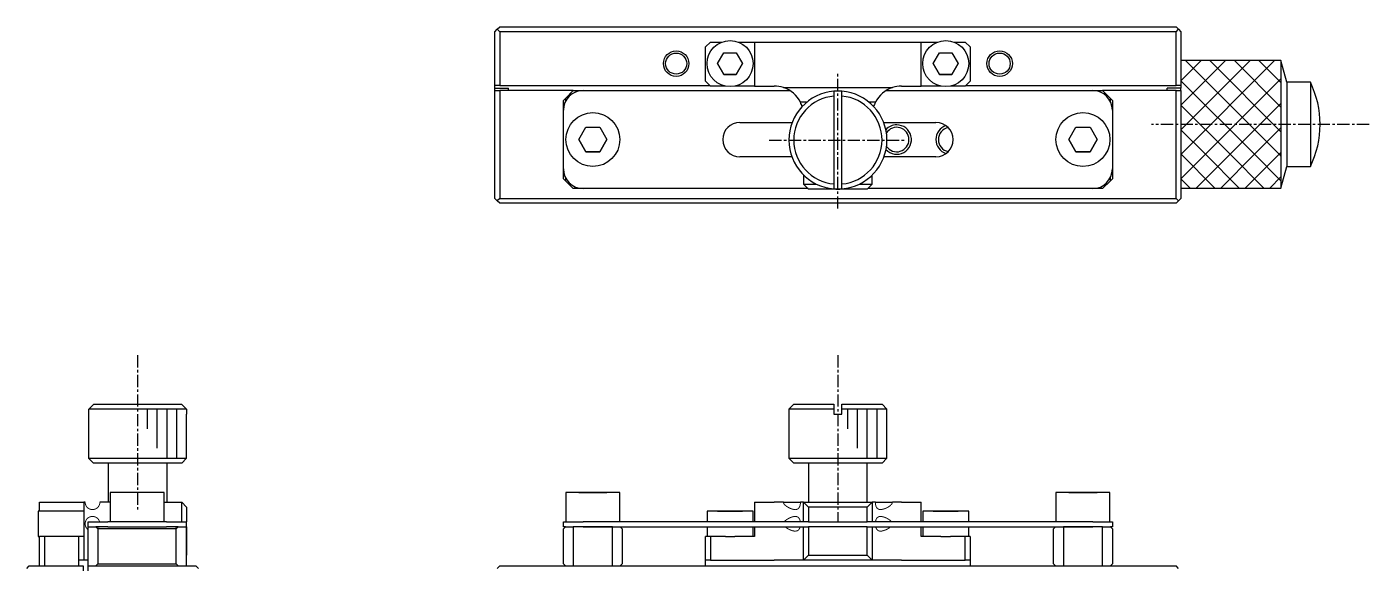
# Model space of a CAD drawing. Extents: x 10 to 366, y 10 to 236.
# Drawn here: x 76.2 to 213.2, y 180.9 to 236 of the extents above; entities that cross this region are included whole.
import ezdxf

# ---------------------------------------------------------------- set-up
doc = ezdxf.new("R2010")
doc.units = 0
doc.linetypes.add('CENTER', pattern=[2, 1.25, -0.25, 0.25, -0.25])
doc.layers.get('0').update_dxf_attribs({"linetype": 'CONTINUOUS'})
doc.layers.add('CENTER', color=1, linetype='CENTER')

msp = doc.modelspace()

# ---------------------------------------------------------------- linework, layer by layer
at = {"color": 7, "linetype": 'CONTINUOUS'}
for p, q in [((123.994926, 235.5), (124.244926, 235.75)), ((124.244926, 235.75), (124.494926, 236)), ((124.244926, 235.75), (124.494926, 235.5)), ((124.494926, 236), (193.494926, 236)), ((193.494926, 236), (193.744926, 235.75)), ((193.494926, 235.5), (193.744926, 235.75)), ((193.744926, 235.75), (193.994926, 235.5)), ((123.994926, 230), (123.994926, 235.5)), ((124.494926, 235.5), (124.494926, 230)), ((193.494926, 235.5), (124.494926, 235.5)), ((145.494926, 233.95), (145.994926, 234.45)), ((145.994926, 234.45), (147.16879, 234.45)), ((148.821062, 234.45), (150.494926, 234.45)), ((150.494926, 234.45), (167.494926, 234.45)), ((150.494926, 234.45), (150.494926, 229.95)), ((167.494926, 229.95), (167.494926, 234.45)), ((167.494926, 234.45), (169.16879, 234.45)), ((170.821062, 234.45), (171.994926, 234.45)), ((171.994926, 234.45), (172.494926, 233.95)), ((193.494926, 230), (193.494926, 235.5)), ((145.494926, 230.45), (145.494926, 233.95)), ((146.724755, 232.25), (147.359841, 233.35)), ((147.359841, 233.35), (148.630011, 233.35)), ((148.630011, 233.35), (149.265097, 232.25)), ((168.724755, 232.25), (169.359841, 233.35)), ((169.359841, 233.35), (170.630011, 233.35)), ((170.630011, 233.35), (171.265097, 232.25)), ((172.494926, 233.95), (172.494926, 230.45)), ((147.359841, 231.15), (146.724755, 232.25)), ((146.724755, 232.25), (147.359841, 231.15)), ((149.265097, 232.25), (148.630011, 231.15)), ((148.630011, 231.15), (149.265097, 232.25)), ((169.359841, 231.15), (168.724755, 232.25)), ((168.724755, 232.25), (169.359841, 231.15)), ((171.265097, 232.25), (170.630011, 231.15)), ((170.630011, 231.15), (171.265097, 232.25)), ((204.784421, 230.35), (204.194933, 232.549999)), ((145.994926, 229.95), (145.494926, 230.45)), ((148.630011, 231.15), (147.359841, 231.15)), ((147.359841, 231.15), (148.630011, 231.15)), ((170.630011, 231.15), (169.359841, 231.15)), ((169.359841, 231.15), (170.630011, 231.15)), ((172.494926, 230.45), (171.994926, 229.95)), ((204.784421, 230.35), (204.784421, 221.75)), ((207.194932, 230.35), (204.784421, 230.35)), ((207.194932, 230.35), (207.194932, 221.75)), ((124.494926, 230), (123.994926, 230)), ((123.994926, 229.75), (123.994926, 230)), ((123.994926, 229.75), (125.394926, 229.75)), ((123.994926, 229.5), (123.994926, 229.75)), ((123.994926, 218.5), (123.994926, 229.5)), ((123.994926, 229.5), (124.494926, 229.5)), ((124.494926, 230), (145.944926, 230)), ((124.494926, 229.5), (124.494926, 218.5)), ((131.994926, 229.5), (124.494926, 229.5)), ((125.394926, 229.5), (125.394926, 229.75)), ((130.994926, 228.5), (131.194926, 228.7)), ((131.994926, 229.5), (131.194926, 228.7)), ((131.194926, 228.7), (131.194926, 228.37178)), ((131.994926, 229.5), (132.994926, 229.5)), ((132.994926, 229.5), (154.075172, 229.5)), ((147.512743, 229.95), (145.994926, 229.95)), ((150.494926, 229.95), (148.477109, 229.95)), ((150.494926, 229.95), (152.494926, 229.95)), ((153.431676, 229.8), (164.558176, 229.8)), ((158.594926, 229.433974), (158.594926, 228.932187)), ((158.594926, 228.932187), (158.594926, 219.967813)), ((159.394926, 228.932187), (159.394926, 229.433974)), ((159.394926, 219.967813), (159.394926, 228.932187)), ((163.914943, 229.5), (184.994926, 229.5)), ((165.494926, 229.95), (167.494926, 229.95)), ((169.512743, 229.95), (167.494926, 229.95)), ((171.994926, 229.95), (170.477109, 229.95)), ((172.044926, 230), (193.494926, 230)), ((184.994926, 229.5), (185.994926, 229.5)), ((186.794926, 228.7), (185.994926, 229.5)), ((193.494926, 229.5), (185.994926, 229.5)), ((186.794926, 228.37178), (186.794926, 228.7)), ((186.794926, 228.7), (186.994926, 228.5)), ((193.994926, 229.75), (192.594926, 229.75)), ((192.594926, 229.5), (192.594926, 229.75)), ((193.994926, 230), (193.494926, 230)), ((193.494926, 218.5), (193.494926, 229.5)), ((193.494926, 229.5), (193.994926, 229.5)), ((193.994926, 230), (193.994926, 229.75)), ((193.994926, 229.5), (193.994926, 229.75)), ((193.994926, 229.5), (193.994926, 218.5)), ((130.994926, 227.5), (130.994926, 228.5)), ((130.994926, 221.5), (130.994926, 227.5)), ((155.804707, 228.3), (155.174012, 228.3)), ((162.81584, 228.3), (162.185145, 228.3)), ((186.994926, 228.5), (186.994926, 227.5)), ((186.994926, 227.5), (186.994926, 221.5)), ((148.994926, 226.25), (154.330164, 226.25)), ((163.659687, 226.25), (168.994926, 226.25)), ((132.55155, 224.5), (133.273238, 225.75)), ((133.273238, 225.75), (134.716614, 225.75)), ((134.716614, 225.75), (135.438302, 224.5)), ((182.55155, 224.5), (183.273238, 225.75)), ((183.273238, 225.75), (184.716614, 225.75)), ((184.716614, 225.75), (185.438302, 224.5)), ((133.273238, 223.25), (132.55155, 224.5)), ((132.55155, 224.5), (133.273238, 223.25)), ((134.716614, 223.25), (133.273238, 223.25)), ((133.273238, 223.25), (134.716614, 223.25)), ((135.438302, 224.5), (134.716614, 223.25)), ((134.716614, 223.25), (135.438302, 224.5)), ((183.273238, 223.25), (182.55155, 224.5)), ((182.55155, 224.5), (183.273238, 223.25)), ((184.716614, 223.25), (183.273238, 223.25)), ((183.273238, 223.25), (184.716614, 223.25)), ((185.438302, 224.5), (184.716614, 223.25)), ((184.716614, 223.25), (185.438302, 224.5)), ((154.292799, 222.75), (148.994926, 222.75)), ((168.994926, 222.75), (163.697053, 222.75)), ((130.994926, 220.5), (130.994926, 221.5)), ((131.194926, 220.3), (130.994926, 220.5)), ((131.194926, 220.62822), (131.194926, 220.3)), ((155.494926, 220.879286), (155.494926, 219.95)), ((162.494926, 219.95), (162.494926, 220.879286)), ((186.794926, 220.3), (186.794926, 220.62822)), ((186.994926, 220.5), (186.794926, 220.3)), ((186.994926, 221.5), (186.994926, 220.5)), ((204.194933, 219.550001), (204.784421, 221.75)), ((204.784421, 221.75), (207.194932, 221.75)), ((131.194926, 220.3), (131.994926, 219.5)), ((132.994926, 219.5), (131.994926, 219.5)), ((155.944926, 219.5), (132.994926, 219.5)), ((155.994926, 219.45), (155.494926, 219.95)), ((155.494926, 219.95), (156.815476, 219.95)), ((158.994926, 219.45), (155.994926, 219.45)), ((158.594926, 219.967813), (158.594926, 219.466026)), ((161.994926, 219.45), (158.994926, 219.45)), ((159.394926, 219.466026), (159.394926, 219.967813)), ((161.174375, 219.95), (162.494926, 219.95)), ((162.494926, 219.95), (161.994926, 219.45)), ((184.994926, 219.5), (162.044926, 219.5)), ((185.994926, 219.5), (184.994926, 219.5)), ((185.994926, 219.5), (186.794926, 220.3)), ((124.244926, 218.25), (123.994926, 218.5)), ((124.494926, 218.5), (124.244926, 218.25)), ((124.494926, 218), (124.244926, 218.25)), ((124.494926, 218.5), (193.494926, 218.5)), ((193.494926, 218), (124.494926, 218)), ((193.744926, 218.25), (193.494926, 218.5)), ((193.744926, 218.25), (193.494926, 218)), ((193.994926, 218.5), (193.744926, 218.25)), ((82.566026, 197), (83.067813, 197.5)), ((83.067813, 197.5), (92.032187, 197.5)), ((92.032187, 197.5), (92.533974, 197)), ((154.494926, 197.5), (153.994926, 197)), ((154.494926, 197.5), (158.594926, 197.5)), ((154.494926, 197.5), (158.594926, 197.5)), ((158.594926, 197.5), (158.594926, 197)), ((159.394926, 197.5), (163.494926, 197.5)), ((159.394926, 197.5), (163.494926, 197.5)), ((159.394926, 197), (159.394926, 197.5)), ((163.994926, 197), (163.494926, 197.5)), ((82.55, 196.5), (82.566026, 196.5)), ((82.55, 196.5), (82.55, 192)), ((82.566026, 196.5), (82.566026, 197)), ((92.533974, 197), (82.566026, 197)), ((92.533974, 197), (92.533974, 196.5)), ((92.533974, 196.5), (92.55, 196.5)), ((92.55, 192), (92.55, 196.5)), ((158.594926, 197), (153.994926, 197)), ((153.994926, 197), (153.994926, 192)), ((158.594926, 197), (158.594926, 196.5)), ((158.594926, 196.5), (159.394926, 196.5)), ((158.594926, 196.5), (159.394926, 196.5)), ((163.994926, 197), (159.394926, 197)), ((159.394926, 196.5), (159.394926, 197)), ((163.994926, 192), (163.994926, 197)), ((82.55, 192), (92.55, 192)), ((82.55, 192), (83.05, 191.5)), ((92.05, 191.5), (92.55, 192)), ((153.994926, 192), (163.994926, 192)), ((153.994926, 192), (154.494926, 191.5)), ((163.494926, 191.5), (163.994926, 192)), ((92.05, 191.5), (83.05, 191.5)), ((84.55, 191.5), (84.55, 187.5)), ((90.55, 187.5), (90.55, 191.5)), ((163.494926, 191.5), (154.494926, 191.5)), ((155.994926, 191.5), (155.994926, 187.5)), ((161.994926, 187.5), (161.994926, 191.5)), ((90.25, 188.5), (84.75, 188.5)), ((84.75, 188.5), (84.75, 185.5)), ((90.25, 185.5), (90.25, 188.5)), ((133.994926, 188.5), (131.244926, 188.5)), ((136.744926, 188.5), (131.244926, 188.5)), ((131.244926, 188.5), (131.244926, 185.5)), ((133.273238, 188.5), (132.55155, 188.5)), ((132.55155, 188.5), (133.273238, 188.5)), ((134.716614, 188.5), (133.273238, 188.5)), ((133.273238, 188.5), (134.716614, 188.5)), ((136.744926, 188.5), (133.994926, 188.5)), ((135.438302, 188.5), (134.716614, 188.5)), ((134.716614, 188.5), (135.438302, 188.5)), ((136.744926, 185.5), (136.744926, 188.5)), ((183.994926, 188.5), (181.244926, 188.5)), ((186.744926, 188.5), (181.244926, 188.5)), ((181.244926, 188.5), (181.244926, 185.5)), ((183.273238, 188.5), (182.55155, 188.5)), ((182.55155, 188.5), (183.273238, 188.5)), ((184.716614, 188.5), (183.273238, 188.5)), ((183.273238, 188.5), (184.716614, 188.5)), ((186.744926, 188.5), (183.994926, 188.5)), ((185.438302, 188.5), (184.716614, 188.5)), ((184.716614, 188.5), (185.438302, 188.5)), ((186.744926, 185.5), (186.744926, 188.5)), ((82.1, 186.6), (77.4, 186.6)), ((77.4, 186.6), (77.4, 184)), ((77.55, 187.5), (82.05, 187.5)), ((77.55, 186.6), (77.55, 187.5)), ((82.05, 187.5), (82.05, 186.6)), ((82.2, 187.5), (82.05, 187.5)), ((82.1, 184), (82.1, 186.6)), ((84.75, 187.5), (83.7, 187.5)), ((90.25, 187.5), (92.05, 187.5)), ((92.05, 185.5), (92.05, 187.5)), ((92.55, 187), (92.05, 187.5)), ((92.55, 187), (92.55, 185.5)), ((147.994926, 186.6), (145.644926, 186.6)), ((150.344926, 186.6), (145.644926, 186.6)), ((145.644926, 186.6), (145.644926, 185.5)), ((147.359841, 186.6), (146.724755, 186.6)), ((146.724755, 186.6), (147.359841, 186.6)), ((148.630011, 186.6), (147.359841, 186.6)), ((147.359841, 186.6), (148.630011, 186.6)), ((150.344926, 186.6), (147.994926, 186.6)), ((149.265097, 186.6), (148.630011, 186.6)), ((148.630011, 186.6), (149.265097, 186.6)), ((150.344926, 185.5), (150.344926, 186.6)), ((150.494926, 187.5), (150.494926, 185.5)), ((150.494926, 187.5), (152.494926, 187.5)), ((153.431676, 187.5), (152.494926, 187.5)), ((153.431676, 187.5), (155.174012, 187.5)), ((155.494926, 187.5), (155.174012, 187.5)), ((155.494926, 185.5), (155.494926, 187.5)), ((155.994926, 187), (155.494926, 187.5)), ((155.494926, 187.5), (157.744926, 187.5)), ((155.994926, 187), (155.994926, 185.5)), ((161.994926, 187), (155.994926, 187)), ((157.744926, 187.5), (160.244926, 187.5)), ((160.244926, 187.5), (162.494926, 187.5)), ((162.494926, 187.5), (161.994926, 187)), ((161.994926, 185.5), (161.994926, 187)), ((162.494926, 187.5), (162.494926, 185.5)), ((162.81584, 187.5), (162.494926, 187.5)), ((162.81584, 187.5), (164.558176, 187.5)), ((165.494926, 187.5), (164.558176, 187.5)), ((165.494926, 187.5), (167.494926, 187.5)), ((167.494926, 185.5), (167.494926, 187.5)), ((169.994926, 186.6), (167.644926, 186.6)), ((172.344926, 186.6), (167.644926, 186.6)), ((167.644926, 186.6), (167.644926, 185.5)), ((169.359841, 186.6), (168.724755, 186.6)), ((168.724755, 186.6), (169.359841, 186.6)), ((170.630011, 186.6), (169.359841, 186.6)), ((169.359841, 186.6), (170.630011, 186.6)), ((172.344926, 186.6), (169.994926, 186.6)), ((171.265097, 186.6), (170.630011, 186.6)), ((170.630011, 186.6), (171.265097, 186.6)), ((172.344926, 185.5), (172.344926, 186.6)), ((82.5, 185), (82.5, 185.5)), ((82.5, 185.5), (84.5, 185.5)), ((82.5, 181), (82.5, 185)), ((82.5, 185), (83.3, 185)), ((83.5, 184.8), (83.3, 185)), ((83.3, 185), (83.62822, 185)), ((83.637092, 185), (83.3, 185)), ((84.5, 185), (83.637092, 185)), ((90.5, 185.5), (84.5, 185.5)), ((84.5, 185), (90.5, 185)), ((90.5, 185.5), (92.5, 185.5)), ((91.37178, 185), (90.5, 185)), ((91.37178, 185), (91.7, 185)), ((91.7, 185), (91.37178, 185)), ((91.7, 185), (91.5, 184.8)), ((91.7, 185), (92.5, 185)), ((92.5, 185.5), (92.5, 185)), ((92.55, 185.5), (92.5, 185.5)), ((92.5, 185), (92.5, 181)), ((92.5, 185), (92.55, 185)), ((92.55, 185), (92.55, 182.1)), ((130.994926, 185), (130.994926, 185.5)), ((130.994926, 185.5), (132.994926, 185.5)), ((131.194926, 185), (130.994926, 184.8)), ((131.194926, 185), (130.994926, 185)), ((131.194926, 185), (131.994926, 185)), ((131.994926, 185), (131.994926, 181)), ((132.994926, 185), (131.994926, 185)), ((132.994926, 185), (131.994926, 185)), ((155.944926, 185.5), (132.994926, 185.5)), ((135.994926, 185), (132.994926, 185)), ((132.994926, 185), (135.994926, 185)), ((135.994926, 181), (135.994926, 185)), ((135.994926, 185), (155.944926, 185)), ((136.994926, 184.8), (136.794926, 185)), ((145.644926, 185), (145.644926, 184)), ((150.344926, 184), (150.344926, 185)), ((150.494926, 185), (150.494926, 184)), ((155.494926, 181.6), (155.494926, 185)), ((155.994926, 185.5), (155.944926, 185.5)), ((155.944926, 185), (155.994926, 185)), ((155.994926, 185.5), (161.994926, 185.5)), ((155.994926, 185), (155.994926, 182.1)), ((161.994926, 185), (155.994926, 185)), ((162.044926, 185.5), (161.994926, 185.5)), ((161.994926, 182.1), (161.994926, 185)), ((161.994926, 185), (162.044926, 185)), ((184.994926, 185.5), (162.044926, 185.5)), ((162.044926, 185), (181.994926, 185)), ((162.494926, 185), (162.494926, 181.6)), ((167.494926, 184), (167.494926, 185)), ((167.644926, 185), (167.644926, 184)), ((172.344926, 184), (172.344926, 185)), ((181.194926, 185), (180.994926, 184.8)), ((181.994926, 185), (181.994926, 181)), ((184.994926, 185), (181.994926, 185)), ((181.994926, 185), (184.994926, 185)), ((184.994926, 185.5), (186.994926, 185.5)), ((185.994926, 185), (184.994926, 185)), ((185.994926, 185), (184.994926, 185)), ((185.994926, 181), (185.994926, 185)), ((185.994926, 185), (186.794926, 185)), ((186.994926, 184.8), (186.794926, 185)), ((186.994926, 185), (186.794926, 185)), ((186.994926, 185.5), (186.994926, 185)), ((77.4, 184), (77.55, 184)), ((77.55, 181), (77.55, 184)), ((78.05, 184), (77.55, 184)), ((78.05, 184), (78.05, 181)), ((81.55, 184), (78.05, 184)), ((81.55, 181.6), (81.55, 184)), ((82.05, 184), (81.55, 184)), ((82.05, 184), (82.1, 184)), ((82.05, 184), (82.05, 181.6)), ((91.5, 184.8), (83.5, 184.8)), ((83.5, 184.8), (83.5, 181.2)), ((91.5, 181.2), (91.5, 184.8)), ((130.994926, 181.2), (130.994926, 184.8)), ((136.994926, 184.8), (136.994926, 181.2)), ((145.494926, 181.6), (145.494926, 184)), ((145.994926, 184), (145.494926, 184)), ((145.994926, 184), (145.994926, 181.6)), ((147.512743, 184), (145.994926, 184)), ((147.512743, 184), (148.477109, 184)), ((150.494926, 184), (148.477109, 184)), ((169.512743, 184), (167.494926, 184)), ((169.512743, 184), (170.477109, 184)), ((171.994926, 184), (170.477109, 184)), ((171.994926, 181.6), (171.994926, 184)), ((172.494926, 184), (171.994926, 184)), ((172.494926, 184), (172.494926, 181.6)), ((180.994926, 181.2), (180.994926, 184.8)), ((186.994926, 184.8), (186.994926, 181.2)), ((76.25, 180.75), (76.5, 181)), ((76.5, 181), (82, 181)), ((81.55, 181), (81.55, 181.6)), ((82.05, 181.6), (81.55, 181.6)), ((82, 181), (82, 180.5)), ((82.5, 181.6), (82.05, 181.6)), ((82.5, 181), (93.5, 181)), ((82.5, 180.5), (82.5, 181)), ((83.3, 181), (83.5, 181.2)), ((83.5, 181.2), (91.5, 181.2)), ((91.5, 181.2), (91.7, 181)), ((92.5, 182.05), (92.55, 182.1)), ((93.5, 181), (93.75, 180.75)), ((124.494926, 181), (124.244926, 180.75)), ((124.494926, 181), (193.494926, 181)), ((130.994926, 181.2), (131.194926, 181)), ((136.794926, 181), (136.994926, 181.2)), ((145.994926, 181.6), (145.494926, 181.6)), ((145.494926, 181), (145.494926, 181.6)), ((145.994926, 181.6), (152.494926, 181.6)), ((155.494926, 181.6), (152.494926, 181.6)), ((155.494926, 181.6), (155.994926, 182.1)), ((162.494926, 181.6), (155.494926, 181.6)), ((155.994926, 182.1), (161.994926, 182.1)), ((161.994926, 182.1), (162.494926, 181.6)), ((165.494926, 181.6), (162.494926, 181.6)), ((165.494926, 181.6), (171.994926, 181.6)), ((172.494926, 181.6), (171.994926, 181.6)), ((172.494926, 181.6), (172.494926, 181)), ((180.994926, 181.2), (181.194926, 181)), ((186.794926, 181), (186.994926, 181.2)), ((193.744926, 180.75), (193.494926, 181))]:
    msp.add_line(p, q, dxfattribs=at)
at = {"color": 3, "linetype": 'CONTINUOUS'}
for p, q in [((193.994926, 235.5), (193.994926, 230)), ((204.194933, 232.549999), (193.994926, 232.549999)), ((193.994926, 230.494926), (196.049999, 232.549999)), ((193.994926, 227.994926), (198.549999, 232.549999)), ((193.994926, 225.494926), (201.049999, 232.549999)), ((194, 223), (203.549999, 232.549999)), ((194.450001, 232.549999), (204, 223)), ((196.950001, 232.549999), (204.194933, 225.305067)), ((199.450001, 232.549999), (204.194933, 227.805067)), ((201.950001, 232.549999), (204.194933, 230.305067)), ((204.194933, 232.549999), (204.194933, 219.550001)), ((193.994926, 230.505074), (201.5, 223)), ((196.5, 223), (204.194933, 230.694933)), ((193.994926, 228.005074), (199, 223)), ((199, 223), (204.194933, 228.194933)), ((193.994926, 225.505074), (196.5, 223)), ((201.5, 223), (204.194933, 225.694933)), ((193.994926, 223.005074), (194, 223)), ((193.994926, 222.994926), (194, 223)), ((193.994926, 220.494926), (196.5, 223)), ((194, 223), (197.449999, 219.550001)), ((195.550001, 219.550001), (199, 223)), ((196.5, 223), (199.949999, 219.550001)), ((198.050001, 219.550001), (201.5, 223)), ((199, 223), (202.449999, 219.550001)), ((200.550001, 219.550001), (204, 223)), ((201.5, 223), (204.194933, 220.305067)), ((204, 223), (204.194933, 223.194933)), ((204, 223), (204.194933, 222.805067)), ((193.994926, 220.505074), (194.949999, 219.550001)), ((203.050001, 219.550001), (204.194933, 220.694933)), ((193.994926, 219.550001), (204.194933, 219.550001)), ((88.55, 195), (88.55, 197)), ((89.55, 193), (89.55, 197)), ((90.55, 192), (90.55, 197)), ((91.55, 192), (91.55, 197)), ((159.994926, 195), (159.994926, 197)), ((160.994926, 193), (160.994926, 197)), ((161.994926, 192), (161.994926, 197)), ((162.994926, 192), (162.994926, 197))]:
    msp.add_line(p, q, dxfattribs=at)
at = {"color": 7, "linetype": 'CONTINUOUS', "const_width": 0.1}
msp.add_lwpolyline([(193.994926, 232.549999), (204.194933, 232.549999), (204.194933, 219.550001), (193.994926, 219.550001)], close=True, dxfattribs=at)
for points in [[(83.7, 187.5), (83.69955, 187.474056), (83.698204, 187.44814), (83.695966, 187.422313), (83.693112, 187.398589), (83.689507, 187.374988), (83.685162, 187.351552), (83.679444, 187.325615), (83.672824, 187.299941), (83.665326, 187.274591), (83.657217, 187.250314), (83.648311, 187.226393), (83.638634, 187.202876), (83.624022, 187.171073), (83.608041, 187.140163), (83.595314, 187.117811), (83.581895, 187.096011), (83.567825, 187.074803), (83.551811, 187.052425), (83.535102, 187.030793), (83.514562, 187.006272), (83.493181, 186.982842), (83.471055, 186.960554), (83.446273, 186.937673), (83.420783, 186.916165), (83.392997, 186.894812), (83.36462, 186.875028), (83.341323, 186.860183), (83.317751, 186.84635), (83.29397, 186.833528), (83.263711, 186.818762), (83.233271, 186.805552), (83.19904, 186.792555), (83.16458, 186.781352), (83.130199, 186.77197), (83.09557, 186.764263), (83.061192, 186.758288), (83.026746, 186.753937), (82.992691, 186.751216), (82.958912, 186.750053), (82.914876, 186.750823), (82.871546, 186.754115), (82.829268, 186.759781), (82.787621, 186.767789), (82.74716, 186.77795), (82.707491, 186.790289), (82.669099, 186.804591), (82.631822, 186.820837), (82.586696, 186.843867), (82.54344, 186.869754), (82.502332, 186.898258), (82.46292, 186.929689), (82.425715, 186.963693), (82.39031, 187.000749), (82.35719, 187.04057), (82.326199, 187.08362), (82.308865, 187.11084), (82.292368, 187.139414), (82.276786, 187.16942), (82.262122, 187.20113), (82.255195, 187.217607), (82.248537, 187.234577), (82.240033, 187.258235), (82.232084, 187.282975), (82.224759, 187.308882), (82.221305, 187.322507), (82.218042, 187.336485), (82.214986, 187.350822), (82.212322, 187.364617), (82.209865, 187.378788), (82.207635, 187.393304), (82.205653, 187.408135), (82.20394, 187.423249), (82.202516, 187.438617), (82.201625, 187.450687), (82.200922, 187.462906), (82.200413, 187.475229), (82.200104, 187.487609), (82.2, 187.5)], [(82.499957, 184.700032), (82.46688, 184.726331), (82.433649, 184.75605), (82.401984, 184.787965), (82.372076, 184.821979), (82.343416, 184.85891), (82.316633, 184.898321), (82.299699, 184.926348), (82.283662, 184.95576), (82.268574, 184.986696), (82.255613, 185.016577), (82.24356, 185.048121), (82.235977, 185.070493), (82.22889, 185.093838), (82.222362, 185.118221), (82.218989, 185.132299), (82.215823, 185.146752), (82.212884, 185.161582), (82.210803, 185.173165), (82.208872, 185.184986), (82.207102, 185.197031), (82.205506, 185.209288), (82.204379, 185.219076), (82.203369, 185.228988), (82.202479, 185.239074), (82.201718, 185.249264), (82.201081, 185.259755), (82.200587, 185.270324), (82.20024, 185.281037), (82.200045, 185.291789), (82.200003, 185.302206), (82.200106, 185.312618), (82.20036, 185.323206), (82.200761, 185.333757), (82.201307, 185.344243), (82.201993, 185.354635), (82.202833, 185.365126), (82.20381, 185.375499), (82.205242, 185.388521), (82.206875, 185.401317), (82.208711, 185.413975), (82.210725, 185.426384), (82.212953, 185.438786), (82.215343, 185.450926), (82.217897, 185.462868), (82.220596, 185.474556), (82.225953, 185.495598), (82.231734, 185.51587), (82.237901, 185.535411), (82.244414, 185.554261), (82.253809, 185.578966), (82.26377, 185.602642), (82.274256, 185.625377), (82.293739, 185.663114), (82.314676, 185.698641), (82.336998, 185.732153), (82.360637, 185.763844), (82.394986, 185.804454), (82.431765, 185.842168), (82.470924, 185.877049), (82.50527, 185.903917), (82.541264, 185.928836), (82.579111, 185.951876), (82.618618, 185.972819), (82.660546, 185.991894), (82.704168, 186.008567), (82.749794, 186.022785), (82.79707, 186.034243), (82.841956, 186.042177), (82.888149, 186.047445), (82.935518, 186.04986), (82.972617, 186.049657), (83.010337, 186.047566), (83.048571, 186.043493), (83.087207, 186.037343), (83.11711, 186.031146), (83.147164, 186.02362), (83.177484, 186.014668), (83.207839, 186.004286), (83.238747, 185.992188), (83.26954, 185.978523), (83.300364, 185.963132), (83.330886, 185.946085), (83.355053, 185.931214), (83.378905, 185.915257), (83.402524, 185.898098), (83.425702, 185.879834), (83.448835, 185.860057), (83.471371, 185.83914), (83.493403, 185.816926), (83.514685, 185.79359), (83.534477, 185.769985), (83.553433, 185.745385), (83.571632, 185.719611), (83.588849, 185.692902), (83.605444, 185.664544), (83.620874, 185.635303), (83.635206, 185.604945), (83.64823, 185.573817), (83.655065, 185.555701), (83.661446, 185.537371), (83.667381, 185.518779), (83.672842, 185.5)], [(154.637279, 186.05), (154.659287, 186.049657), (154.694867, 186.047566), (154.72971, 186.043493), (154.763724, 186.037343), (154.789252, 186.031146), (154.81424, 186.02362), (154.838787, 186.014668), (154.862719, 186.004286), (154.886445, 185.992188), (154.909458, 185.978523), (154.931886, 185.963132), (154.953513, 185.946085), (154.970235, 185.931214), (154.986399, 185.915257), (155.00208, 185.898098), (155.017158, 185.879834), (155.031906, 185.860057), (155.04599, 185.83914), (155.059493, 185.816926), (155.07229, 185.79359), (155.083978, 185.769985), (155.094981, 185.745385), (155.105372, 185.719611), (155.115048, 185.692902), (155.124234, 185.664544), (155.132652, 185.635303), (155.140367, 185.604945), (155.147291, 185.573817), (155.150892, 185.555701), (155.154234, 185.537371), (155.157324, 185.518779), (155.160153, 185.5)], [(155.141532, 185), (155.134827, 184.972867), (155.127498, 184.946381), (155.119486, 184.920392), (155.110849, 184.89515), (155.101366, 184.870128), (155.09124, 184.845965), (155.080396, 184.822525), (155.068916, 184.80002), (155.057249, 184.779224), (155.045, 184.759325), (155.032193, 184.740352), (155.018849, 184.722332), (154.999751, 184.699245), (154.97968, 184.677913), (154.958699, 184.65836), (154.935412, 184.639495), (154.911159, 184.622573), (154.88602, 184.607578), (154.859488, 184.594212), (154.832107, 184.582735), (154.803957, 184.573098), (154.771707, 184.564442), (154.738613, 184.557897), (154.70447, 184.553343), (154.669595, 184.550744), (154.637322, 184.55)], [(162.829699, 185.5), (162.833647, 185.525719), (162.838091, 185.551087), (162.843025, 185.576046), (162.848017, 185.598695), (162.853429, 185.620953), (162.859256, 185.642777), (162.866253, 185.666612), (162.873769, 185.689862), (162.881792, 185.712478), (162.890057, 185.733781), (162.898797, 185.754453), (162.908, 185.774461), (162.921475, 185.800984), (162.935813, 185.826176), (162.947008, 185.844), (162.958664, 185.861067), (162.970764, 185.87736), (162.984942, 185.89481), (162.999664, 185.91127), (163.020341, 185.931888), (163.041949, 185.950729), (163.064422, 185.967788), (163.082015, 185.979553), (163.100069, 185.99033), (163.123858, 186.002726), (163.148347, 186.013574), (163.173478, 186.022906), (163.205591, 186.032471), (163.238587, 186.039862), (163.268991, 186.044733), (163.30001, 186.047986), (163.331763, 186.049696), (163.352604, 186.05)], [(163.352516, 184.55), (163.350466, 184.550003), (163.319657, 184.550773), (163.289223, 184.55296), (163.25934, 184.556624), (163.229761, 184.56189), (163.200828, 184.568792), (163.17229, 184.577498), (163.14451, 184.588005), (163.117386, 184.600454), (163.089194, 184.616013), (163.062073, 184.633883), (163.038108, 184.652433), (163.01516, 184.673022), (162.998789, 184.689666), (162.983021, 184.70746), (162.967888, 184.726389), (162.953749, 184.745957), (162.940235, 184.766606), (162.927374, 184.788304), (162.916053, 184.809328), (162.905303, 184.831232), (162.895143, 184.853974), (162.884452, 184.880465), (162.874511, 184.907959), (162.865338, 184.936374), (162.856387, 184.96772), (162.84832, 185)]]:
    msp.add_lwpolyline(points, dxfattribs=at)
for points in [[(154.637287, 186.75), (154.511901, 186.759787, -0.139441), (153.556816, 187.246264), (153.489388, 187.329557), (153.442467, 187.426917), (153.431676, 187.5)], [(155.174012, 187.5, -0.090699), (155.103212, 187.074803), (155.051714, 186.97), (154.984471, 186.882752), (154.900701, 186.816038), (154.80019, 186.771962), (154.678359, 186.751215), (154.637287, 186.75)], [(163.352524, 186.75), (163.250849, 186.757962), (163.147651, 186.786709), (163.044434, 186.847261), (162.972474, 186.920445), (162.910443, 187.020504), (162.872216, 187.114764, -0.077093), (162.81584, 187.5)], [(164.558176, 187.5), (164.532354, 187.386628), (164.477618, 187.297867), (164.408016, 187.220998, -0.162659), (163.352524, 186.75)], [(153.510631, 185.500059), (153.581808, 185.578966, -0.126951), (154.475912, 186.034243), (154.623063, 186.04986), (154.637279, 186.05)], [(154.637322, 184.55), (154.520263, 184.558584, -0.13043), (153.604403, 184.99981)], [(164.385483, 184.999841, -0.118795), (163.532066, 184.569228), (163.394998, 184.551205), (163.352516, 184.55)], [(163.352604, 186.05), (163.463302, 186.042274, -0.136978), (164.412543, 185.574563), (164.479225, 185.500053)]]:
    msp.add_lwpolyline(points, format="xyb", dxfattribs=at)
at = {"color": 7, "linetype": 'CONTINUOUS'}
for centre, radius in [((147.994926, 232.25), 2.35), ((169.994926, 232.25), 2.35), ((142.494926, 232.25), 1.075), ((175.494926, 232.25), 1.075), ((133.994926, 224.5), 2.75), ((183.994926, 224.5), 2.75)]:
    msp.add_circle(centre, radius, dxfattribs=at)
at = {"color": 3, "linetype": 'CONTINUOUS'}
for centre in [(142.494926, 232.25), (175.494926, 232.25)]:
    msp.add_circle(centre, 1.3, dxfattribs=at)
at = {"color": 7, "linetype": 'CONTINUOUS'}
for centre, radius, start, end in [((198.449932, 226.05), 9.745001, 333.816209, 26.183791), ((132.994926, 227.5), 2, 90, 180), ((152.494926, 226.95), 3, 71.805128, 90), ((152.494926, 226.95), 3, 26.743684, 71.805128), ((158.994926, 224.45), 5, 94.588566, 265.411434), ((158.994926, 224.45), 4.5, 95.099689, 264.900311), ((158.994926, 224.45), 5, 85.411434, 94.588566), ((158.994926, 224.45), 5, 274.588566, 85.411434), ((158.994926, 224.45), 4.5, 275.099689, 84.900311), ((165.494934, 226.94999), 3.000012, 108.194965, 153.256223), ((165.494926, 226.95), 3, 90, 108.194872), ((184.994926, 227.5), 2, 0, 90), ((152.494926, 226.95), 3, 17.903998, 26.743684), ((165.494926, 226.95), 3, 153.256316, 162.096002), ((148.994926, 224.5), 1.75, 90, 270), ((168.994926, 224.5), 1.75, 270, 90), ((164.994926, 224.5), 1.25, 213.585965, 147.368942), ((170.494926, 224.5), 1.25, 101.536959, 180), ((170.494926, 224.5), 1.25, 180, 258.463041), ((132.994926, 221.5), 2, 180, 270), ((184.994926, 221.5), 2, 270, 0), ((158.994926, 224.45), 5, 265.411434, 274.588566)]:
    msp.add_arc(centre, radius, start, end, dxfattribs=at)
at = {"color": 3, "linetype": 'CONTINUOUS'}
for centre, start, end in [((164.994926, 224.5), 90, 137.888235), ((164.994926, 224.5), 223.066673, 90), ((170.494926, 224.5), 108.629331, 251.370669)]:
    msp.add_arc(centre, 1.5, start, end, dxfattribs=at)
at = {"layer": 'CENTER', "color": 1, "linetype": 'CENTER'}
for p, q in [((158.994926, 217.45), (158.994926, 231.45)), ((213.194933, 226.05), (190.994926, 226.05)), ((151.994926, 224.45), (165.994926, 224.45)), ((87.55, 202.5), (87.55, 186.5)), ((158.994926, 202.5), (158.994926, 185.5))]:
    msp.add_line(p, q, dxfattribs=at)

doc.saveas('drawing.dxf')
